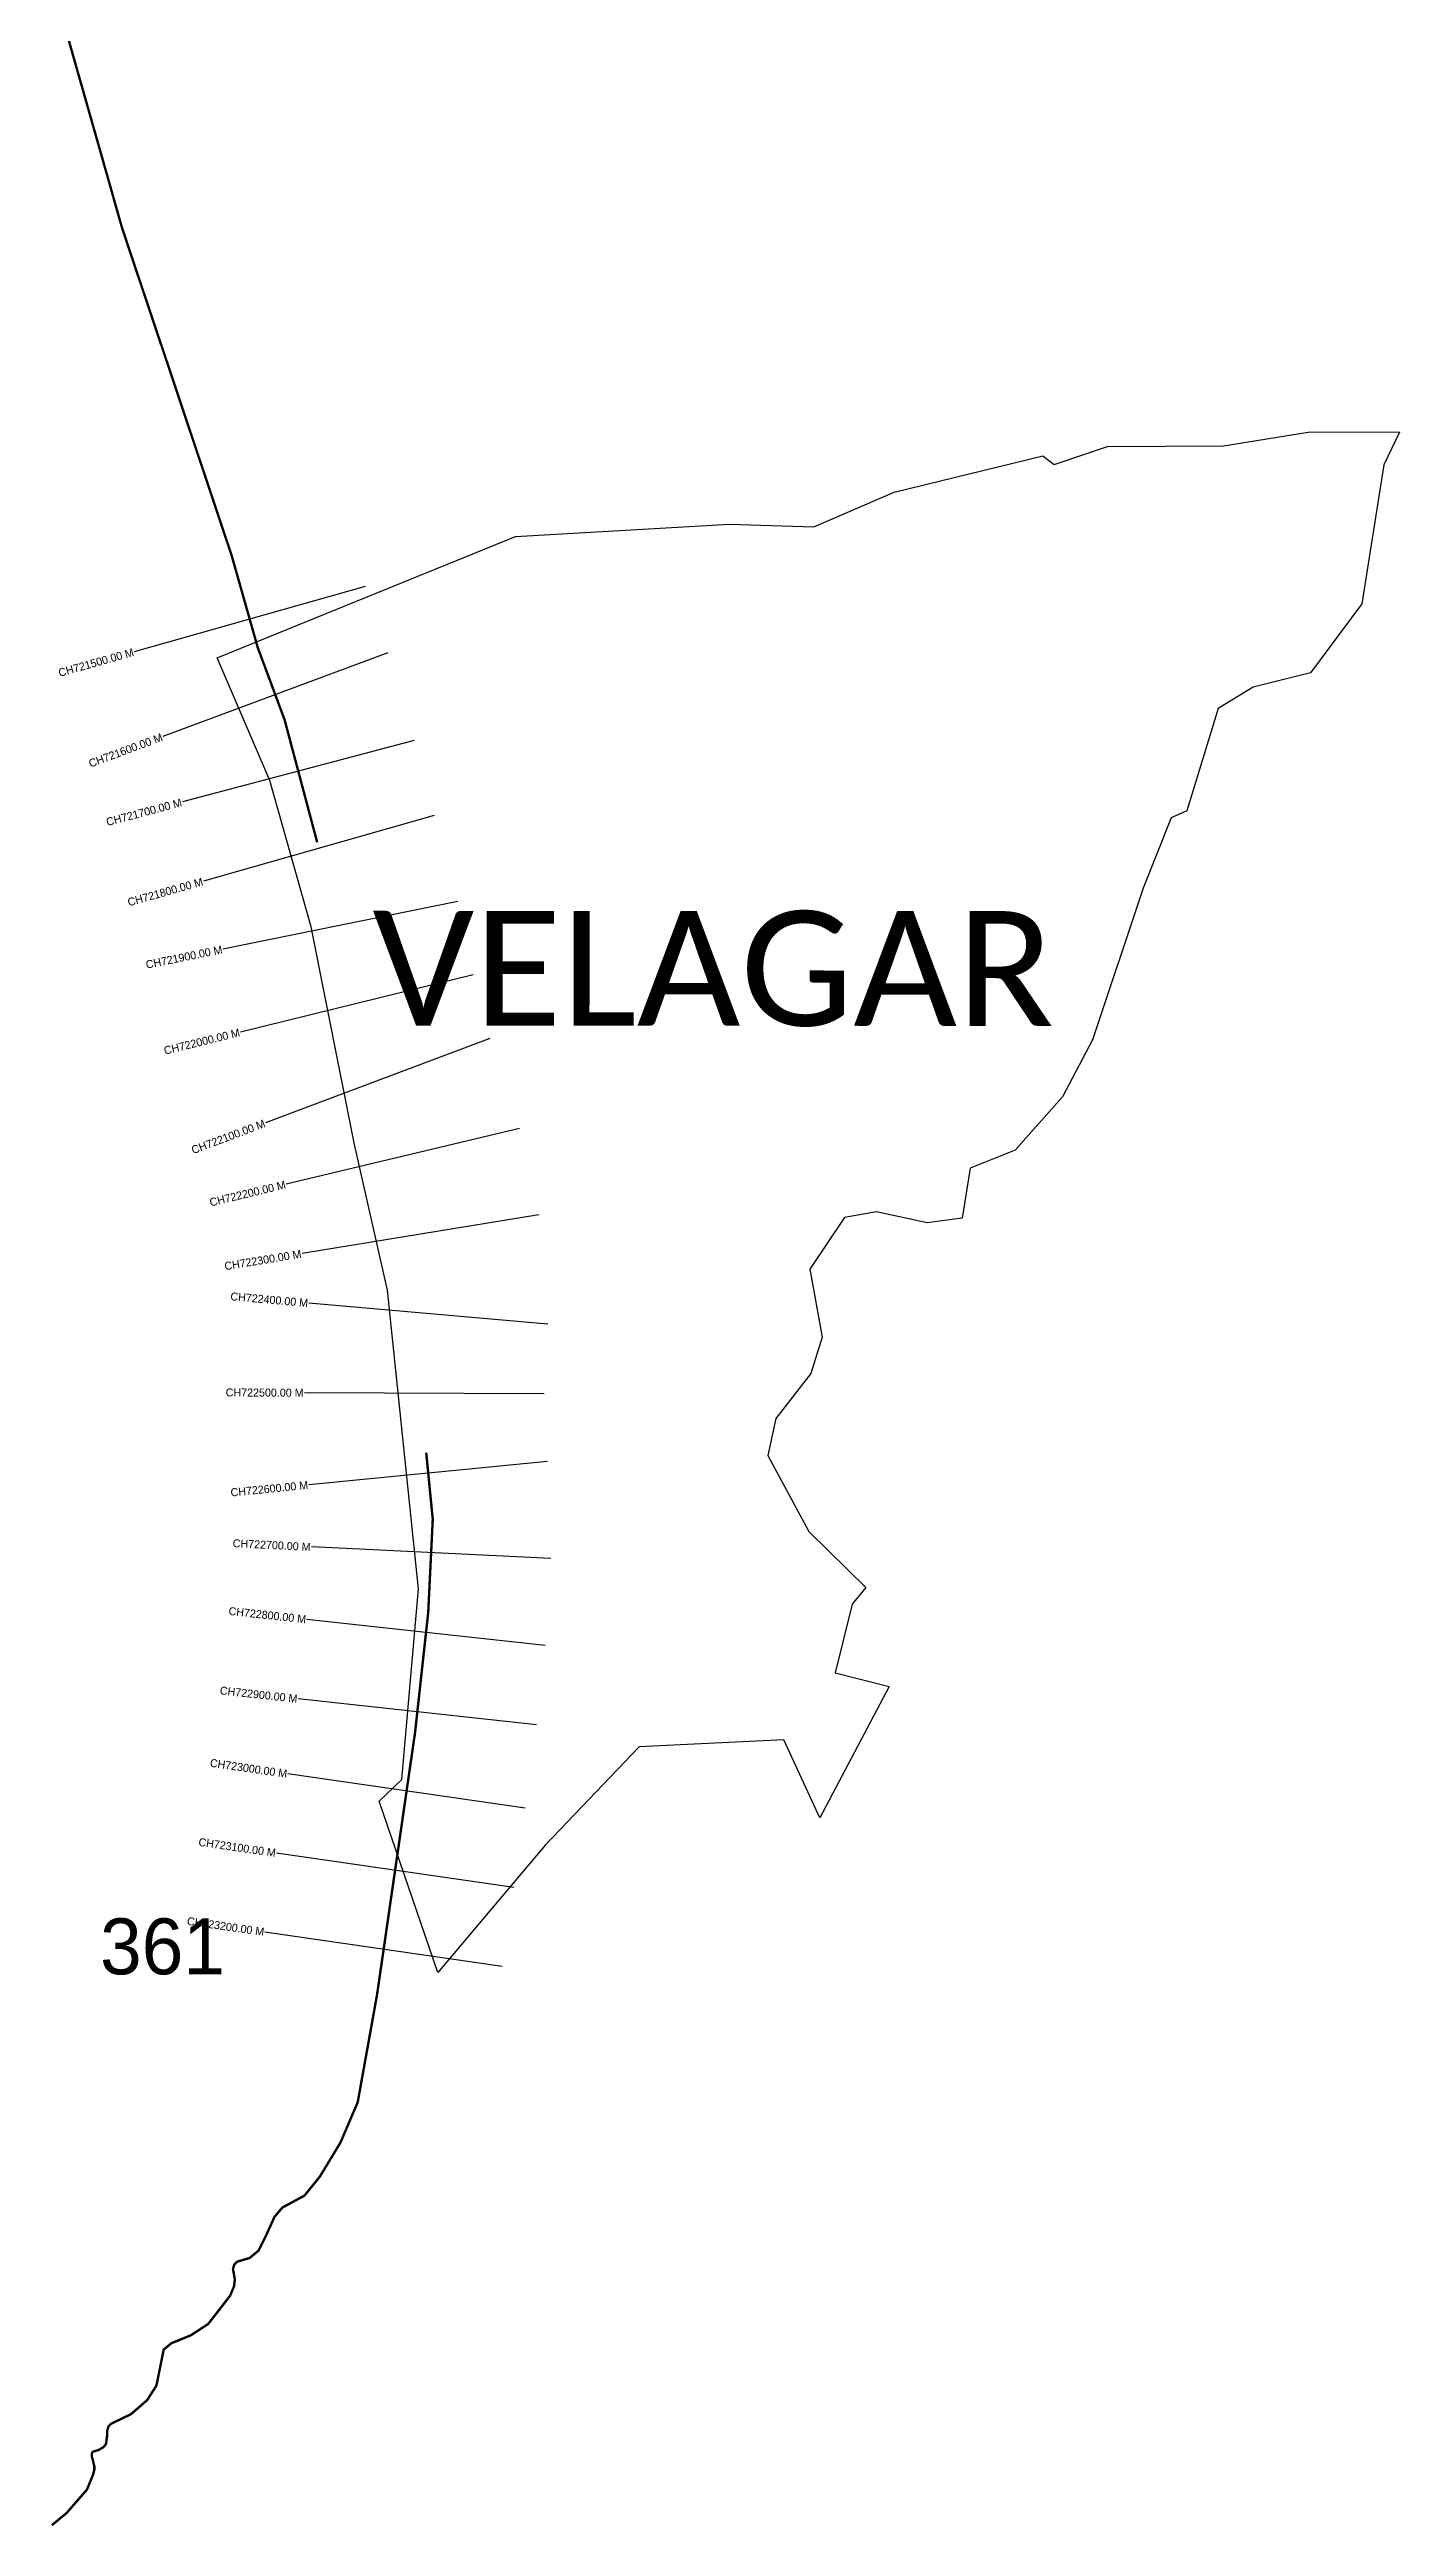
# Model space of a CAD drawing. Header units: metres. Extents: x 355286 to 358058, y 1741558 to 1747757.
# Drawn here: x 356369 to 358058, y 1741558 to 1744658 of the extents above; entities that cross this region are included whole.
import ezdxf
from ezdxf.enums import TextEntityAlignment as Align

# ---------------------------------------------------------------- set-up
doc = ezdxf.new("R2010")
doc.units = ezdxf.units.M
for name, color, linetype in [('CS', 134, 'Continuous'), ('CSMark', 6, 'Continuous'), ('NATURALLY PROTECTED', 3, 'Continuous'), ('VILLAGE NAME', 250, 'Continuous')]:
    doc.layers.add(name, color=color, linetype=linetype)

msp = doc.modelspace()

# ---------------------------------------------------------------- linework, layer by layer
at = {"color": 6}
for points in [[(357626.4, 1744138.6), (357693, 1744161), (357838, 1744161.9), (357946.7, 1744179.1), (358058.3, 1744178.8), (358038.9, 1744138), (358011.4, 1743963.9), (357947.1, 1743877.8), (357875.4, 1743859.9), (357831.3, 1743833.1), (357792.3, 1743704.9), (357772.5, 1743696.3), (357737.6, 1743608.3), (357674.4, 1743418.5), (357636.7, 1743347.1), (357577.5, 1743280.6), (357521.3, 1743257.8), (357511.1, 1743195.1), (357467.6, 1743189.6), (357404.2, 1743203.2), (357364, 1743196), (357320.7, 1743131.4), (357336.1, 1743046.4), (357322, 1743001), (357277.9, 1742944.8), (357268.3, 1742898.4), (357319.5, 1742803.4), (357390.7, 1742733.3), (357373.6, 1742712.2), (357352.5, 1742626.3), (357419.7, 1742609.1), (357333.3, 1742445), (357288.3, 1742542.5), (357107.1, 1742533.9), (356990.1, 1742411), (356855.4, 1742251.5), (356782, 1742465.8), (356810.2, 1742492.8), (356831.2, 1742731.4), (356792.2, 1743105.4), (356751.2, 1743287.4), (356696.9, 1743559.8), (356645.1, 1743743.1), (356579.1, 1743896.3), (356952.3, 1744048.3), (357220.3, 1744063.9), (357325.8, 1744060.2), (357426.2, 1744103.7), (357612.3, 1744149.1)], [(357612.3, 1744149.1), (357626.4, 1744138.6)]]:
    msp.add_lwpolyline(points, dxfattribs=at)
at = {"layer": 'CS'}
for p, q in [((356764.2, 1743985.8), (356475.5, 1743904.1)), ((356792.5, 1743902.6), (356511.3, 1743798.1)), ((356825.6, 1743793.2), (356535.7, 1743716.1)), ((356850.7, 1743699), (356562.1, 1743617.1)), ((356880.4, 1743591.6), (356586.4, 1743531.9)), ((356899.6, 1743499.6), (356608.3, 1743428.2)), ((356920.4, 1743420.3), (356639.6, 1743314.6)), ((356957.4, 1743307.6), (356665.6, 1743237.8)), ((356981.4, 1743199.4), (356685.4, 1743150.9)), ((356992.7, 1743062.7), (356693.9, 1743089)), ((356988.3, 1742975.3), (356688.3, 1742976.8)), ((356992.5, 1742891), (356693.9, 1742861.6)), ((356996.7, 1742769.3), (356697, 1742783.9)), ((356989.6, 1742660.5), (356691.4, 1742693.2)), ((356978.7, 1742561.1), (356680.5, 1742593.8)), ((356964.6, 1742456.9), (356667.7, 1742499.9)), ((356950.3, 1742357.9), (356653.4, 1742400.9)), ((356935.9, 1742258.9), (356639, 1742301.9))]:
    msp.add_line(p, q, dxfattribs=at)
at = {"layer": 'NATURALLY PROTECTED', "const_width": 3, "flags": 128}
for points in [[(356371, 1744748.3), (356426, 1744555), (356460.3, 1744434.1), (356524.9, 1744241.2), (356597.2, 1744024.9), (356630, 1743909.2), (356663.5, 1743819.1), (356704.3, 1743665.7)], [(356840.7, 1742901.9), (356848.9, 1742818.5), (356843.2, 1742701.8), (356826.8, 1742552), (356779.2, 1742223.5), (356755, 1742089), (356733.4, 1742038.5), (356707.7, 1741996), (356688.3, 1741972.1), (356660.8, 1741957.3), (356650.9, 1741945.6), (356640.7, 1741922.9), (356630.9, 1741903.3), (356619.7, 1741894.1), (356613.2, 1741892.2), (356604.4, 1741889.6), (356600.5, 1741885.7), (356599, 1741880.3), (356600, 1741874.7), (356601.3, 1741867.1), (356600.3, 1741858.7), (356595.3, 1741846.8), (356567.9, 1741811.5), (356546.2, 1741797.4), (356521.8, 1741787.4), (356512.3, 1741779.5), (356508.4, 1741760.2), (356503.2, 1741734.5), (356491.7, 1741716.4), (356471.4, 1741698.7), (356446.2, 1741686.6), (356443.4, 1741683.6), (356441.7, 1741678.4), (356441.3, 1741669.3), (356440, 1741661.2), (356436.9, 1741657.4), (356430.7, 1741653.8), (356423.7, 1741651.7), (356422.5, 1741649.9), (356422.4, 1741646), (356424, 1741639.8), (356425.5, 1741633.5), (356425.5, 1741629.1), (356424, 1741623.1), (356416.2, 1741604.2), (356391, 1741575.2), (356372.3, 1741559.7)]]:
    msp.add_lwpolyline(points, dxfattribs=at)

# ---------------------------------------------------------------- texts
at = {"insert": (356432.7, 1742319.1), "char_height": 70, "attachment_point": 1}
msp.add_mtext_dynamic_manual_height_columns('361', width=95.172, gutter_width=1, heights=[0], dxfattribs=at)
at = {"layer": 'CSMark'}
for s, rotation, p in [('CH721500.00 M', 15.7926, (356474.5, 1743903.9)), ('CH721600.00 M', 20.3896, (356510.3, 1743797.7)), ('CH721700.00 M', 14.9049, (356534.7, 1743715.8)), ('CH721800.00 M', 15.8418, (356561.1, 1743616.8)), ('CH721900.00 M', 11.4746, (356585.5, 1743531.7)), ('CH722000.00 M', 13.7843, (356607.3, 1743427.9)), ('CH722100.00 M', 20.624, (356638.7, 1743314.3)), ('CH722200.00 M', 13.4564, (356664.6, 1743237.5)), ('CH722300.00 M', 9.291, (356684.4, 1743150.8)), ('CH722400.00 M', 354.9663, (356692.9, 1743089.1)), ('CH722500.00 M', 359.7186, (356687.3, 1742976.8)), ('CH722600.00 M', 5.6328, (356692.9, 1742861.5)), ('CH722700.00 M', 357.2179, (356696, 1742783.9)), ('CH722800.00 M', 353.7515, (356690.4, 1742693.3)), ('CH722900.00 M', 353.7515, (356679.5, 1742593.9)), ('CH723000.00 M', 351.7575, (356666.7, 1742500)), ('CH723100.00 M', 351.7575, (356652.4, 1742401)), ('CH723200.00 M', 351.7575, (356638, 1742302.1))]:
    msp.add_text(s, height=10, rotation=rotation, dxfattribs=at).set_placement(p, align=Align.MIDDLE_RIGHT)
at = {"layer": 'VILLAGE NAME', "insert": (356773.6, 1743579.9), "char_height": 143.7, "attachment_point": 1, "rotation": 359.9793}
msp.add_mtext_dynamic_manual_height_columns('{\\fCalibri|b0|i0|c0|p34;VELAGAR}', width=1418, gutter_width=718.5, heights=[0], dxfattribs=at)

doc.saveas('drawing.dxf')
